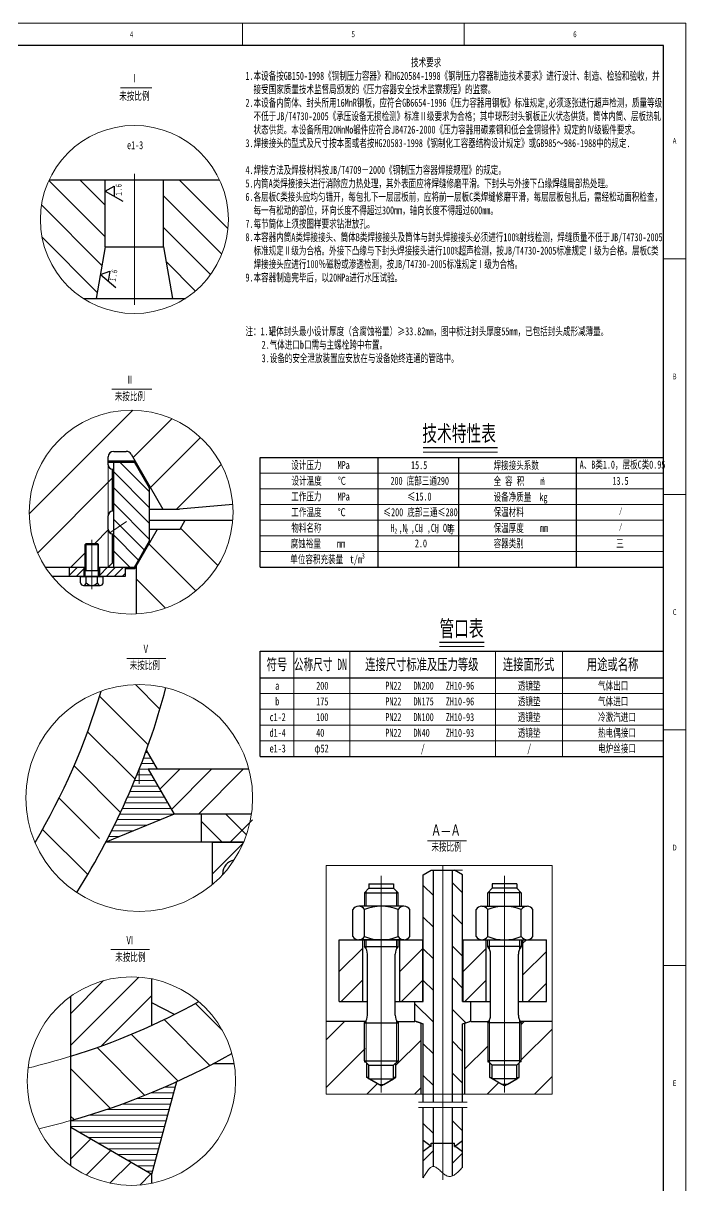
# Model space of a CAD drawing. Extents: x -2309 to 594, y 0 to 1373.
# Drawn here: x 298 to 594, y 322 to 841 of the extents above; entities that cross this region are included whole.
import ezdxf
from ezdxf.lldxf.tags import DXFTag

# ---------------------------------------------------------------- set-up
doc = ezdxf.new("R2010")
doc.units = 0
doc.header["$MEASUREMENT"] = 0
for name, color, linetype in [('Layer0', 7, 'Continuous'), ('Layer1', 7, 'Continuous'), ('Layer2', 7, 'Continuous'), ('Layer3', 7, 'Continuous'), ('Layer4', 7, 'Continuous'), ('Layer8', 7, 'Continuous'), ('Layer9', 7, 'Continuous')]:
    doc.layers.add(name, color=color, linetype=linetype)
doc.styles.add('PicadTxt 1', font='SIMFANG.TTF', dxfattribs={"height": 0.2})
tags = doc.linetypes.add('LDIVIDE2', pattern=[13, 8.5, -1.5, 0, -1.5, 0, -1.5]).pattern_tags.tags
tags[14:15] = [DXFTag(74, 4), DXFTag(75, 0), DXFTag(340, '0'), DXFTag(46, 0.0), DXFTag(50, 0.0), DXFTag(44, 0.0), DXFTag(45, 0.0)]
tags[12:13] = [DXFTag(74, 4), DXFTag(75, 0), DXFTag(340, '0'), DXFTag(46, 0.0), DXFTag(50, 0.0), DXFTag(44, 0.0), DXFTag(45, 0.0)]
tags[10:11] = [DXFTag(74, 4), DXFTag(75, 0), DXFTag(340, '0'), DXFTag(46, 0.0), DXFTag(50, 0.0), DXFTag(44, 0.0), DXFTag(45, 0.0)]
tags[8:9] = [DXFTag(74, 4), DXFTag(75, 0), DXFTag(340, '0'), DXFTag(46, 0.0), DXFTag(50, 0.0), DXFTag(44, 0.0), DXFTag(45, 0.0)]
tags[6:7] = [DXFTag(74, 4), DXFTag(75, 0), DXFTag(340, '0'), DXFTag(46, 0.0), DXFTag(50, 0.0), DXFTag(44, 0.0), DXFTag(45, 0.0)]
tags[4:5] = [DXFTag(74, 4), DXFTag(75, 0), DXFTag(340, '0'), DXFTag(46, 0.0), DXFTag(50, 0.0), DXFTag(44, 0.0), DXFTag(45, 0.0)]
tags = doc.linetypes.add('中心线', pattern=[20.6, 15, -1.8, 2, -1.8]).pattern_tags.tags
tags[10:11] = [DXFTag(74, 4), DXFTag(75, 0), DXFTag(340, '0'), DXFTag(46, 0.0), DXFTag(50, 0.0), DXFTag(44, 0.0), DXFTag(45, 0.0)]
tags[8:9] = [DXFTag(74, 4), DXFTag(75, 0), DXFTag(340, '0'), DXFTag(46, 0.0), DXFTag(50, 0.0), DXFTag(44, 0.0), DXFTag(45, 0.0)]
tags[6:7] = [DXFTag(74, 4), DXFTag(75, 0), DXFTag(340, '0'), DXFTag(46, 0.0), DXFTag(50, 0.0), DXFTag(44, 0.0), DXFTag(45, 0.0)]
tags[4:5] = [DXFTag(74, 4), DXFTag(75, 0), DXFTag(340, '0'), DXFTag(46, 0.0), DXFTag(50, 0.0), DXFTag(44, 0.0), DXFTag(45, 0.0)]
tags = doc.linetypes.add('实线', pattern=[0, 0]).pattern_tags.tags
tags[4:5] = [DXFTag(74, 4), DXFTag(75, 0), DXFTag(340, '0'), DXFTag(46, 0.0), DXFTag(50, 0.0), DXFTag(44, 0.0), DXFTag(45, 0.0)]
tags = doc.linetypes.add('虚线', pattern=[7, 5, -2]).pattern_tags.tags
tags[6:7] = [DXFTag(74, 4), DXFTag(75, 0), DXFTag(340, '0'), DXFTag(46, 0.0), DXFTag(50, 0.0), DXFTag(44, 0.0), DXFTag(45, 0.0)]
tags[4:5] = [DXFTag(74, 4), DXFTag(75, 0), DXFTag(340, '0'), DXFTag(46, 0.0), DXFTag(50, 0.0), DXFTag(44, 0.0), DXFTag(45, 0.0)]

msp = doc.modelspace()

# ---------------------------------------------------------------- linework, layer by layer
at = {"layer": 'Layer0', "color": 0, "linetype": '实线', "lineweight": 30}
for p, q in [((309.74307, 771.16296), (385.80057, 771.16296)), ((334.77188, 741.16315), (334.77188, 771.16296)), ((360.77194, 741.16315), (360.77194, 771.16296)), ((334.77191, 741.16315), (330.7164, 718.16315)), ((334.77191, 741.16315), (360.77194, 741.16315)), ((360.77194, 741.16315), (364.82745, 718.16315)), ((324.9971, 718.16315), (370.54666, 718.16315)), ((338.55579, 649.95227), (344.16339, 649.95227)), ((346.32849, 648.70227), (360.47363, 624.20215)), ((509.90515, 651.52716), (476.7312, 651.52716)), ((336.05579, 643.95227), (336.05579, 647.45227)), ((336.05579, 645.70239), (348.06042, 645.70239)), ((336.05579, 645.20221), (347.77203, 645.20221)), ((338.55579, 598.20209), (338.55579, 645.20221)), ((345.27203, 645.20221), (345.27203, 645.70239)), ((354.55579, 633.45233), (347.77203, 645.20221)), ((403.99988, 647.26337), (584, 647.26337)), ((403.99988, 598.26337), (403.99988, 647.26337)), ((456.63562, 598.26337), (456.63568, 647.26337)), ((492.68481, 598.26337), (492.68481, 647.26337)), ((545.16724, 598.26337), (545.16724, 647.26337)), ((338.05579, 623.20209), (338.05579, 641.95227)), ((338.05579, 641.95227), (338.55579, 641.95227)), ((354.55576, 633.45227), (354.98877, 633.70221)), ((354.55579, 609.95197), (354.55579, 633.45233)), ((354.55579, 624.20215), (367.97363, 624.20215)), ((391.70288, 626.23645), (367.97363, 624.20215)), ((336.05579, 615.20209), (336.05579, 621.20209)), ((354.55579, 619.20276), (391.68604, 619.20276)), ((368.16422, 615.20276), (370.47363, 619.20276)), ((338.05579, 600.20209), (338.05579, 613.20209)), ((348.06042, 597.70251), (358.16422, 615.20276)), ((354.55579, 615.20276), (368.16422, 615.20276)), ((325.80365, 608.40228), (326.30353, 608.90216)), ((325.80365, 608.40228), (331.80371, 608.40228)), ((325.80365, 594.50214), (325.80365, 608.40228)), ((326.30353, 608.90216), (331.30353, 608.90216)), ((331.30353, 608.90216), (331.80371, 608.40228)), ((331.80371, 594.50214), (331.80371, 608.40228)), ((347.77209, 598.20209), (354.55579, 609.95197)), ((354.55579, 609.95197), (354.98853, 609.70233)), ((308.06537, 598.20209), (325.80365, 598.20209)), ((318.80383, 594.20215), (318.80383, 598.20209)), ((325.30377, 594.20215), (325.30377, 598.20209)), ((325.80365, 596.82727), (331.80371, 596.82727)), ((331.80371, 598.20209), (347.77209, 598.20209)), ((332.30383, 594.20215), (332.30383, 598.20209)), ((336.05579, 598.20209), (338.05579, 600.20209)), ((338.05579, 600.20209), (338.55579, 600.20209)), ((343.80383, 594.20215), (343.80383, 598.20209)), ((343.80383, 597.70251), (348.06042, 597.70251)), ((345.27203, 597.70251), (345.27203, 598.20209)), ((348.80591, 577.39246), (348.80579, 598.99371)), ((403.99988, 598.26337), (583.99988, 598.26337)), ((310.95807, 594.20215), (343.80383, 594.20215)), ((323.7962, 591.23492), (323.7962, 593.90216)), ((333.81116, 593.90216), (323.7962, 593.90216)), ((324.65375, 593.90216), (324.65375, 594.20215)), ((326.29987, 591.23492), (326.29987, 593.90216)), ((331.3075, 591.23492), (331.3075, 593.90216)), ((332.95361, 593.90216), (332.95361, 594.20215)), ((333.81116, 591.23492), (333.81116, 593.90216)), ((325.04803, 590.15216), (332.55933, 590.15216)), ((404, 560.83435), (584, 560.83435)), ((404, 513.83435), (404, 560.83435)), ((484, 564.83435), (504.00006, 564.83423)), ((404, 548.83435), (584, 548.83435)), ((358.05112, 508.09213), (353.14786, 516.58484)), ((404, 513.83435), (584, 513.83435)), ((398.92825, 508.09213), (353.93863, 508.09213)), ((353.93863, 508.09213), (365.48569, 488.09213)), ((365.48569, 488.09213), (335.04294, 475.59213)), ((400.0513, 488.09213), (365.48569, 488.09213)), ((377.71548, 475.59213), (377.71548, 488.09213)), ((396.57108, 475.59213), (335.04294, 475.59213)), ((382.71548, 475.59213), (396.57108, 475.59213)), ((382.71548, 456.72174), (382.71548, 475.59213)), ((476.80005, 461.01843), (480.29987, 463.03906)), ((480.29987, 463.03906), (490.80023, 463.03906)), ((481.29987, 359.54025), (481.29987, 463.03906)), ((489.79993, 359.54025), (489.79993, 463.03906)), ((494.30005, 461.01843), (490.80023, 463.03906)), ((387.21548, 461.04913), (387.21548, 461.56076)), ((452.54956, 456.96143), (463.54932, 456.96143)), ((452.54956, 456.96143), (452.54956, 454.9613)), ((463.54932, 456.96143), (463.54932, 454.9613)), ((476.80005, 404.4581), (476.80005, 461.01843)), ((494.30005, 404.4581), (494.30005, 461.01843)), ((518.54993, 456.96179), (507.55017, 456.96179)), ((507.55017, 456.96179), (507.55017, 454.96167)), ((518.54993, 456.96179), (518.54993, 454.96167)), ((452.54956, 454.9613), (450.54944, 452.96118)), ((450.54944, 452.96118), (465.54944, 452.96118)), ((450.54944, 452.96118), (450.54944, 446.95752)), ((452.54956, 454.9613), (463.54932, 454.9613)), ((463.54932, 454.9613), (465.54944, 452.96118)), ((465.54944, 446.95752), (465.54944, 452.96118)), ((507.55017, 454.96167), (505.55005, 452.96155)), ((520.55005, 452.96155), (505.55005, 452.96155)), ((505.55005, 446.95776), (505.55005, 452.96155)), ((518.54993, 454.96167), (507.55017, 454.96167)), ((518.54993, 454.96167), (520.55005, 452.96155)), ((520.55005, 452.96155), (520.55005, 446.95776)), ((468.15594, 446.95776), (447.94324, 446.95776)), ((502.94354, 446.95813), (523.15625, 446.95813)), ((445.33704, 433.46262), (445.33704, 445.45325)), ((450.54944, 433.46262), (450.54944, 445.45325)), ((465.54944, 433.46262), (465.54944, 445.45325)), ((470.76215, 433.46262), (470.76215, 445.45325)), ((500.33734, 433.46292), (500.33734, 445.45361)), ((505.55005, 433.46292), (505.55005, 445.45361)), ((520.55005, 433.46292), (520.55005, 445.45361)), ((525.76245, 433.46292), (525.76245, 445.45361)), ((439.30005, 431.9581), (476.80005, 431.9581)), ((439.30005, 404.4581), (439.30005, 431.9581)), ((468.15594, 431.95779), (447.94324, 431.95779)), ((449.79962, 404.45779), (449.79962, 431.95779)), ((450.54944, 431.9581), (450.54944, 428.96127)), ((465.54944, 428.96127), (465.54944, 431.9581)), ((466.29956, 404.45779), (466.29956, 431.95779)), ((476.5498, 404.4581), (476.5498, 431.9581)), ((494.30005, 431.9581), (531.80005, 431.9581)), ((494.54999, 404.4581), (494.54999, 431.9581)), ((502.94354, 431.9581), (523.15625, 431.9581)), ((504.79993, 404.4581), (504.79993, 431.9581)), ((505.55005, 428.96158), (505.55005, 431.9584)), ((520.55005, 431.9584), (520.55005, 428.96158)), ((521.29993, 404.4581), (521.29993, 431.9581)), ((531.80005, 404.4581), (531.80005, 431.9581)), ((450.54944, 428.96127), (465.54944, 428.96127)), ((451.84979, 398.32437), (451.84949, 425.59824)), ((464.24969, 398.32437), (464.24939, 425.59824)), ((520.55005, 428.96158), (505.55005, 428.96158)), ((506.8501, 398.32468), (506.8501, 425.59854)), ((519.25, 398.32468), (519.25, 425.59854)), ((355.63333, 393.85489), (355.63333, 414.53271)), ((319.38333, 331.07938), (319.38333, 406.77164)), ((365.63333, 398.66403), (355.63333, 403.85489)), ((439.30005, 404.4581), (451.84979, 404.4581)), ((464.24963, 404.4581), (476.80005, 404.4581)), ((473.04974, 395.75693), (473.05005, 404.4581)), ((473.05005, 404.4581), (476.80005, 404.4581)), ((494.30005, 404.4581), (498.05005, 404.4581)), ((494.30005, 404.4581), (506.8501, 404.4581)), ((498.05005, 395.75693), (498.05005, 404.4581)), ((519.25, 404.4581), (531.80005, 404.4581)), ((451.00214, 395.53903), (433.38269, 395.53903)), ((450.77985, 395.23325), (450.25067, 395.53873)), ((450.54974, 377.96152), (450.54974, 394.96133)), ((450.54974, 394.96133), (465.54974, 394.96133)), ((465.09735, 395.53903), (473.04974, 395.53903)), ((465.31995, 395.23294), (465.84912, 395.53842)), ((465.54974, 394.96133), (465.54974, 377.96152)), ((475.79999, 394.72025), (473.54993, 395.53903)), ((475.79999, 363.08038), (475.79999, 394.72025)), ((476.79987, 359.54025), (476.79974, 394.4581)), ((494.30005, 359.54025), (494.30005, 394.4581)), ((495.2998, 394.72025), (497.54956, 395.53903)), ((495.2998, 363.08038), (495.2998, 394.72025)), ((498.05005, 395.53903), (506.00226, 395.53903)), ((505.77985, 395.23325), (505.25067, 395.53873)), ((520.55005, 394.96164), (505.55005, 394.96164)), ((505.55005, 394.96164), (505.55005, 377.96182)), ((534.32202, 395.53903), (520.0979, 395.53903)), ((520.31995, 395.23355), (520.84912, 395.53903)), ((520.55005, 377.96182), (520.55005, 394.96164)), ((392.3334, 376.57266), (382.80496, 376.57266)), ((450.54974, 377.96152), (465.54974, 377.96152)), ((452.54987, 375.9614), (450.54974, 377.96152)), ((450.54974, 377.53854), (450.97272, 377.53854)), ((451.5498, 370.53873), (451.5498, 376.96146)), ((452.54987, 375.9614), (463.54962, 375.9614)), ((452.54987, 369.96133), (452.54987, 375.9614)), ((463.54962, 375.9614), (465.54974, 377.96152)), ((463.54962, 369.96133), (463.54962, 375.9614)), ((464.54968, 370.53873), (464.54968, 376.96176)), ((465.12677, 377.53854), (465.54974, 377.53854)), ((465.54974, 377.53824), (465.12708, 377.53824)), ((505.97302, 377.53885), (505.54974, 377.53885)), ((505.54974, 377.53854), (505.97272, 377.53854)), ((520.55005, 377.96182), (505.55005, 377.96182)), ((507.55017, 375.9617), (505.55005, 377.96182)), ((506.5498, 370.53903), (506.5498, 376.96207)), ((518.54993, 375.9617), (507.55017, 375.9617)), ((507.55017, 369.96164), (507.55017, 375.9617)), ((518.54993, 375.9617), (520.55005, 377.96182)), ((518.54993, 369.96164), (518.54993, 375.9617)), ((519.54968, 370.53903), (519.54968, 376.96176)), ((520.5498, 377.53885), (520.12708, 377.53885)), ((355.63333, 327.39813), (366.70731, 368.67984)), ((452.54987, 370.53873), (451.5498, 370.53873)), ((458.04974, 366.78598), (451.5498, 370.53873)), ((452.54987, 369.96133), (463.54962, 369.96133)), ((456.88, 367.46133), (452.54987, 369.96133)), ((458.04974, 366.78598), (464.54968, 370.53873)), ((459.21948, 367.46133), (463.54962, 369.96133)), ((464.54968, 370.53873), (463.54962, 370.53873)), ((506.5498, 370.53903), (507.55017, 370.53903)), ((513.0498, 366.78629), (506.5498, 370.53903)), ((518.54993, 369.96164), (507.55017, 369.96164)), ((511.88, 367.46164), (507.55017, 369.96164)), ((513.0498, 366.78629), (519.54968, 370.53903)), ((514.21948, 367.46164), (518.54993, 369.96164)), ((518.54993, 370.53903), (519.54968, 370.53903)), ((456.88, 367.46133), (459.21948, 367.46133)), ((514.21948, 367.46164), (511.88, 367.46164)), ((476.79999, 325.71902), (476.79987, 357.08582)), ((481.29987, 330.80563), (481.29987, 357.08582)), ((489.79993, 326.62057), (489.79993, 357.08582)), ((494.30005, 330.44226), (494.30005, 357.08582)), ((319.38333, 348.32709), (355.63333, 327.39813)), ((479.75305, 340.20496), (476.80005, 342.47086)), ((491.34705, 340.20496), (494.30005, 342.47086)), ((479.75305, 339.70496), (476.80005, 337.43906)), ((480.30017, 340.20496), (479.75305, 340.20496)), ((480.30017, 339.70496), (479.75305, 339.70496)), ((480.30017, 339.70496), (480.30017, 341.20496)), ((480.30017, 341.20496), (481.29987, 341.20496)), ((481.29987, 341.20496), (490.79993, 341.20496)), ((490.79993, 339.70496), (490.79993, 341.20496)), ((490.79993, 340.20496), (491.34705, 340.20496)), ((490.79993, 339.70496), (491.34705, 339.70496)), ((491.34705, 339.70496), (494.30005, 337.43906)), ((355.63333, 323.3183), (355.63333, 327.39813))]:
    msp.add_line(p, q, dxfattribs=at)
at = {"layer": 'Layer0', "color": 1, "linetype": '虚线', "lineweight": 5}
for p, q in [((336.05579, 621.20209), (336.05579, 643.95227)), ((336.05579, 598.20209), (336.05579, 615.20209))]:
    msp.add_line(p, q, dxfattribs=at)
at = {"layer": 'Layer0', "color": 1, "linetype": '实线', "lineweight": 5}
for p, q in [((344.32898, 618.71021), (336.88089, 613.58356)), ((349.93863, 508.09213), (349.93863, 501.63019)), ((490.80023, 463.03906), (494.30005, 463.03906))]:
    msp.add_line(p, q, dxfattribs=at)
at = {"layer": 'Layer0', "color": 1, "linetype": 'LDIVIDE2', "lineweight": 5}
for p, q in [((474.67499, 359.54025), (496.42468, 359.54025)), ((474.67499, 357.08582), (496.42468, 357.08582))]:
    msp.add_line(p, q, dxfattribs=at)
at = {"layer": 'Layer0', "color": 1, "linetype": '实线', "lineweight": 5}
msp.add_lwpolyline([(476.79999, 325.71902), (477.07794, 326.22849), (477.35492, 326.7309), (477.6329, 327.22433), (477.91226, 327.70425), (478.19357, 328.16614), (478.47723, 328.60559), (478.76373, 329.01807), (479.05356, 329.39908), (479.34708, 329.74411), (479.64496, 330.04868), (479.94751, 330.30829), (480.25528, 330.51846), (480.56876, 330.67471), (480.88837, 330.77249), (481.21457, 330.8074), (481.2999, 330.80563), (481.2999, 330.80563), (481.63498, 330.7569), (481.97678, 330.64682), (482.32483, 330.48254), (482.67868, 330.2713), (483.03787, 330.02032), (483.40195, 329.73682), (483.77032, 329.42792), (484.14261, 329.10095), (484.51831, 328.763), (484.89691, 328.42133), (485.27805, 328.08319), (485.66113, 327.75571), (486.04568, 327.44604), (486.4314, 327.16159), (486.81754, 326.90939), (487.20386, 326.69669), (487.58975, 326.53076), (487.86163, 326.44571), (487.86163, 326.44571), (488.24585, 326.37424), (488.629, 326.3584), (489.01102, 326.39459), (489.39215, 326.47949), (489.77234, 326.60944), (490.15161, 326.7811), (490.53015, 326.991), (490.90796, 327.2356), (491.28519, 327.51154), (491.6618, 327.81531), (492.03796, 328.1434), (492.41367, 328.49243), (492.78906, 328.85889), (493.16412, 329.23932), (493.53903, 329.63025), (493.91376, 330.0282), (494.28839, 330.42975), (494.30005, 330.44226)], dxfattribs=at)
at = {"layer": 'Layer0', "color": 0, "linetype": '实线', "lineweight": 30}
for centre, radius, start, end in [((338.55579, 647.45227), 2.5, 90, 180), ((344.16339, 647.45227), 2.5, 29.9995807, 90), ((338.05579, 643.95227), 2, 180, -90), ((338.05579, 621.20209), 2, 90, 180), ((338.05579, 615.20209), 2, 180, -90), ((325.50366, 594.50214), 0.3, -90, 0), ((332.1037, 594.50214), 0.3, 180, -90), ((325.04803, 591.41711), 1.26516, -171.719382, -8.280618), ((328.80353, 593.58813), 3.43595, -136.7742877, -43.2222272), ((332.55933, 591.41711), 1.26516, -171.719382, -8.280618), ((45.21548, 628.0921), 300, -30.6089969, -16.4809945), ((45.21548, 628.0921), 327.5, -32.3044596, -14.785547), ((393.21536, 461.56076), 6, 99.4186762, 180), ((447.94324, 443.94812), 3.00948, 30.0071885, 149.9928115), ((458.04944, 427.51382), 19.44406, 67.31148, 112.68852), ((468.15594, 443.94812), 3.00948, 30.0071885, 149.9957168), ((502.94354, 443.94849), 3.00948, 30.0042832, 149.9928115), ((513.05005, 427.51413), 19.44406, 67.3115494, 112.6884506), ((523.15625, 443.94849), 3.00948, 30.0071885, 149.9928115), ((447.94324, 434.96744), 3.00948, -149.9978429, -30.0021571), ((458.04944, 451.40173), 19.44406, -112.6888668, -67.3111332), ((468.15594, 434.96744), 3.00948, -150.0007479, -30.0021571), ((502.94354, 434.96774), 3.00948, -149.9978429, -29.9992521), ((513.05005, 451.4021), 19.44406, -112.6887974, -67.3112026), ((523.15625, 434.96774), 3.00948, -149.9978429, -30.0021571), ((446.84949, 425.59824), 5, 0, 42.2689842), ((469.24939, 425.59824), 5, 137.7310158, 180), ((501.8501, 425.59854), 5, 0, 42.2689842), ((524.25, 425.59854), 5, 137.7310158, 180), ((230.63333, 666.57257), 300, -72.7924786, -60.9051949), ((446.84979, 398.32437), 5, -42.2689842, 0), ((469.24969, 398.32437), 5, 180, -137.7310158), ((485.54974, 425.78714), 32.52801, -112.5993968, -105.6047074), ((485.55005, 425.78714), 32.52801, -74.3952926, -67.4006032), ((501.8501, 398.32468), 5, -42.2689842, 0), ((524.25, 398.32468), 5, 180, -137.7310158), ((230.63333, 666.57257), 327.5, -74.2766736, -60.6174356)]:
    msp.add_arc(centre, radius, start, end, dxfattribs=at)
at = {"layer": 'Layer0', "color": 1}
msp.add_solid([(336.88089, 613.58356), (339.96561, 616.13007), (340.36093, 615.55573), (336.88089, 613.58356)], dxfattribs=at)
at = {"layer": 'Layer1', "color": 1, "linetype": '实线', "lineweight": 5}
for p, q in [((355.61111, 812.20728), (341.61691, 812.20728)), ((334.77188, 745.61951), (309.58072, 770.81079)), ((334.77188, 759.76166), (323.37051, 771.16296)), ((389.54837, 749.41711), (367.80252, 771.16296)), ((386.81107, 738.01208), (360.77194, 764.05151)), ((333.32004, 732.9292), (306.31448, 759.93469)), ((381.81302, 728.86841), (360.77206, 749.90936)), ((331.2002, 720.90686), (306.54568, 745.56152)), ((375.03323, 721.50604), (361.92709, 734.612)), ((355.53925, 677.7005), (337.71936, 677.7005)), ((300.8327, 622.06042), (347.09497, 668.32263)), ((347.19196, 647.2066), (364.52002, 664.53448)), ((354.95667, 633.75781), (377.3313, 656.13269)), ((509.90521, 649.52716), (476.7312, 649.52716)), ((354.55579, 631.88098), (341.23456, 645.20221)), ((366.61389, 624.20215), (386.5379, 644.12616)), ((354.55579, 624.81006), (338.55579, 640.80981)), ((403.99988, 640.26337), (584, 640.26337)), ((304.62097, 604.6355), (338.05579, 638.07056)), ((354.55579, 617.73883), (338.55579, 633.73889)), ((403.99991, 633.26337), (584, 633.26337)), ((354.55579, 610.66791), (338.55579, 626.66797)), ((584, 626.26337), (403.99988, 626.26337)), ((352.22961, 605.92273), (338.55579, 619.59674)), ((403.99988, 619.26337), (584, 619.26337)), ((330.10077, 608.90216), (336.08142, 614.88287)), ((349.64154, 601.44), (338.55579, 612.52582)), ((385.0863, 598.98853), (368.42325, 615.65143)), ((403.99988, 612.26337), (584, 612.26337)), ((326.20374, 596.82727), (326.20374, 608.90216)), ((331.40363, 596.82727), (331.40363, 608.90216)), ((375.20221, 587.65948), (354.31897, 608.54266)), ((319.4007, 598.20209), (325.80365, 604.60498)), ((345.80823, 598.20209), (338.55579, 605.45459)), ((403.99988, 605.26337), (584, 605.26337)), ((318.80383, 594.66663), (322.33936, 598.20209)), ((321.87488, 594.20215), (325.30377, 597.6311)), ((332.30383, 594.66663), (335.83936, 598.20209)), ((335.37488, 594.20215), (339.37488, 598.20209)), ((338.91052, 594.20215), (342.9104, 598.20209)), ((342.44604, 594.20215), (343.80383, 595.55988)), ((361.66199, 579.98615), (348.80591, 592.84229)), ((418.99994, 513.83435), (419, 560.83435)), ((444, 513.83435), (444.00006, 560.83435)), ((484.00006, 562.83435), (504, 562.83435)), ((509.00006, 513.83435), (509, 560.83435)), ((539.00006, 513.83435), (539, 560.83435)), ((361.80417, 557.57245), (344.44894, 557.57245)), ((359.19272, 534.95477), (348.2363, 545.91119)), ((353.99161, 518.94281), (332.21133, 540.72302)), ((404, 541.83435), (584, 541.83435)), ((404, 534.83435), (584, 534.83435)), ((348.12827, 503.59277), (326.88559, 524.83545)), ((404.00003, 527.83435), (584, 527.83435)), ((404.00003, 520.83435), (584, 520.83435)), ((353.72098, 515.59216), (352.78653, 515.59216)), ((341.64615, 488.86179), (320.84866, 509.65921)), ((356.6077, 510.59213), (350.91141, 510.59213)), ((355.1644, 513.09216), (351.86057, 513.09216)), ((355.38205, 505.59213), (348.94229, 505.59213)), ((353.93863, 508.09213), (349.93863, 508.09213)), ((359.11502, 499.12637), (368.08084, 508.09213)), ((364.29141, 490.16061), (382.22293, 508.09213)), ((376.36514, 488.09213), (396.36514, 508.09213)), ((359.71219, 498.09213), (345.80862, 498.09213)), ((358.26883, 500.59213), (346.87747, 500.59213)), ((356.82541, 503.09213), (347.92197, 503.09213)), ((332.1752, 477.11945), (314.14902, 495.14566)), ((362.59891, 493.09213), (343.59647, 493.09213)), ((361.15555, 495.59213), (344.715, 495.59213)), ((365.48569, 488.09213), (341.28342, 488.09213)), ((364.04227, 490.59213), (342.45267, 490.59213)), ((397.82022, 478.85599), (388.58401, 488.09213)), ((353.30856, 483.09213), (338.86703, 483.09213)), ((359.39713, 485.59213), (340.08829, 485.59213)), ((386.94193, 475.59213), (377.71548, 484.81851)), ((390.50723, 475.54135), (400.49277, 485.5267)), ((326.95676, 461.12466), (306.82474, 481.25681)), ((341.1315, 478.09213), (336.34476, 478.09213)), ((347.22006, 480.59213), (337.61923, 480.59213)), ((382.71548, 461.44998), (396.3555, 475.08997)), ((496.02527, 476.17511), (478.62823, 476.17511)), ((494.30005, 452.8877), (489.79993, 457.38782)), ((451.29956, 453.7113), (451.29956, 446.95752)), ((464.79932, 453.7113), (464.79932, 446.95752)), ((481.29987, 451.74536), (476.80005, 456.24548)), ((506.30017, 453.71167), (506.30017, 446.95776)), ((519.79993, 453.71167), (519.79993, 446.95776)), ((481.29987, 437.60355), (476.80005, 442.10367)), ((494.30005, 438.74551), (489.79993, 443.24564)), ((451.29956, 431.9581), (451.29956, 427.8779)), ((464.79932, 431.9581), (464.79932, 427.8779)), ((506.30017, 431.9584), (506.30017, 427.8782)), ((519.79993, 431.9584), (519.79993, 427.8782)), ((521.29993, 430.42398), (522.83398, 431.9581)), ((354.57364, 427.63892), (337.21841, 427.63892)), ((439.30005, 417.81595), (449.79962, 428.31583)), ((466.29956, 417.81595), (476.5498, 428.06619)), ((481.29987, 423.4617), (476.80005, 427.96152)), ((494.30005, 424.60367), (489.79993, 429.10379)), ((494.54999, 417.81625), (504.79993, 428.06619)), ((521.29993, 416.28183), (531.80005, 426.78201)), ((319.38333, 385.00406), (349.71378, 415.3345)), ((319.38333, 399.14615), (333.98929, 413.75217)), ((440.08435, 404.4581), (449.79962, 414.17368)), ((467.08356, 404.45779), (476.5498, 413.92404)), ((481.29987, 409.31924), (476.80005, 413.81937)), ((494.30005, 410.46152), (489.79993, 414.96133)), ((495.33398, 404.4581), (504.79993, 413.92404)), ((523.61829, 404.4581), (531.80005, 412.63986)), ((333.15591, 384.63443), (355.63333, 407.11185)), ((387.10721, 391.52728), (375.02664, 403.6077)), ((481.29987, 395.17709), (473.05005, 403.42691)), ((495.72705, 394.89206), (489.79993, 400.81918)), ((381.51956, 375.9017), (361.02847, 396.39285)), ((433.38269, 387.26877), (441.65265, 395.53903)), ((450.54974, 394.96133), (450.54974, 395.366)), ((451.29987, 377.2114), (451.29987, 396.04471)), ((464.79962, 377.2114), (464.79962, 396.04471)), ((465.55005, 394.96103), (465.54974, 395.36569)), ((505.54974, 394.96133), (505.54974, 395.366)), ((506.30017, 377.2117), (506.30017, 396.04501)), ((519.79993, 377.2117), (519.79993, 396.04501)), ((520.55005, 394.96164), (520.5498, 395.3663)), ((520.55005, 394.24448), (521.8446, 395.53903)), ((367.27042, 368.93777), (346.39932, 389.80887)), ((520.55005, 378.36313), (534.32202, 392.1351)), ((464.54968, 376.00952), (475.79999, 387.25992)), ((481.29987, 381.03494), (476.80005, 385.53506)), ((494.30005, 382.17722), (489.79993, 386.67703)), ((495.2998, 374.32626), (505.55005, 384.57626)), ((352.4313, 362.56369), (331.09964, 383.89529)), ((433.38269, 366.05569), (450.79999, 383.4733)), ((336.96634, 356.8154), (319.38333, 374.39841)), ((450.54974, 377.53854), (450.54974, 377.96152)), ((465.54974, 377.53824), (465.55005, 377.96121)), ((505.54974, 377.53854), (505.54974, 377.96152)), ((520.5498, 377.53885), (520.55005, 377.96182)), ((481.29987, 366.8931), (476.80005, 371.39291)), ((494.30005, 368.03506), (489.79993, 372.53519)), ((526.48047, 363.08038), (534.32202, 370.92203)), ((355.18143, 363.67987), (365.366, 363.67987)), ((361.09573, 366.17987), (366.03653, 366.17987)), ((451.62067, 363.08038), (456.32312, 367.78287)), ((472.83356, 363.08038), (475.79999, 366.04684)), ((505.26746, 363.08038), (510.46552, 368.27835)), ((342.25003, 358.67987), (364.02469, 358.67987)), ((348.9191, 361.17987), (364.69534, 361.17987)), ((320.83023, 351.73819), (319.38333, 353.18518)), ((327.35123, 353.67987), (362.6835, 353.67987)), ((335.09659, 356.17987), (363.35403, 356.17987)), ((319.38333, 351.17987), (362.01273, 351.17987)), ((319.38333, 348.67987), (361.34219, 348.67987)), ((481.29987, 345.51767), (476.80005, 350.01749)), ((494.30005, 346.65964), (489.79993, 351.15976)), ((319.38333, 334.18494), (328.34903, 343.1507)), ((323.10245, 346.17987), (360.67154, 346.17987)), ((327.43253, 343.67987), (360.00089, 343.67987)), ((326.31888, 326.97839), (337.31485, 337.9743)), ((331.7626, 341.17987), (359.33023, 341.17987)), ((336.09268, 338.67987), (358.6597, 338.67987)), ((481.29987, 337.89224), (476.80005, 333.39243)), ((336.87772, 323.39502), (346.28055, 332.79791)), ((340.42288, 336.17987), (357.98904, 336.17987)), ((344.75296, 333.67987), (357.31839, 333.67987)), ((494.30005, 336.75027), (489.79993, 332.25015)), ((349.08316, 331.17987), (356.64774, 331.17987)), ((350.1763, 322.55145), (355.24637, 327.62152)), ((353.41324, 328.67987), (355.9772, 328.67987))]:
    msp.add_line(p, q, dxfattribs=at)
at = {"layer": 'Layer1', "color": 1, "linetype": 'LDIVIDE2', "lineweight": 5}
for p, q in [((433.38269, 363.08038), (433.38269, 465.20886)), ((534.32202, 465.20886), (433.38269, 465.20886)), ((534.32202, 363.08038), (534.32202, 465.20886)), ((534.32202, 363.08038), (433.38269, 363.08038))]:
    msp.add_line(p, q, dxfattribs=at)
at = {"layer": 'Layer1', "color": 1, "linetype": '实线', "lineweight": 5}
for centre, radius in [((347.77188, 753.41309), 41.96724), ((346.32849, 622.82703), 45.50224), ((349.93863, 495.31), 50.62981), ((346.44199, 368.92551), 46.52418)]:
    msp.add_circle(centre, radius, dxfattribs=at)
at = {"layer": 'Layer2', "color": 5, "linetype": '中心线', "lineweight": 5}
for p, q in [((347.77188, 773.8584), (347.77188, 715.31079)), ((328.80383, 610.46741), (328.80383, 588.42761)), ((485.55005, 465.20886), (485.55005, 324.86813)), ((458.04974, 363.88315), (458.04974, 460.58179)), ((513.05005, 363.88345), (513.05005, 460.58203)), ((458.04944, 430.45786), (458.04944, 448.38416)), ((513.05005, 430.45816), (513.05005, 448.38452))]:
    msp.add_line(p, q, dxfattribs=at)
at = {"layer": 'Layer3', "color": 1, "linetype": '虚线', "lineweight": 5}
for radius, start, end in [(300, -76.5747281, -72.7924786), (327.5, -76.8624853, -74.2766736)]:
    msp.add_arc((230.63333, 666.57257), radius, start, end, dxfattribs=at)
at = {"layer": 'Layer8', "color": 9, "linetype": '实线', "lineweight": 5}
for p, q in [((594, 841), (0, 841)), ((396, 831), (396, 841)), ((495, 831), (495, 841)), ((594, 0), (594, 841)), ((584, 735.875), (594, 735.875)), ((584, 630.75), (594, 630.75)), ((584, 525.625), (594, 525.625)), ((584, 420.5), (594, 420.5))]:
    msp.add_line(p, q, dxfattribs=at)
at = {"layer": 'Layer8', "color": 0, "linetype": '实线', "lineweight": 30}
for p, q in [((584, 831), (25, 831)), ((584, 10), (584, 831))]:
    msp.add_line(p, q, dxfattribs=at)
at = {"layer": 'Layer9', "color": 1, "linetype": '实线', "lineweight": 30}
for p, q in [((334.77188, 766.05524), (338.69186, 768.31848)), ((338.69186, 768.31848), (338.69186, 763.79205)), ((334.77188, 766.05524), (342.61185, 761.52881)), ((332.60403, 728.86841), (336.85748, 730.4165)), ((332.60403, 728.86841), (339.53891, 723.04932)), ((336.85748, 730.4165), (336.07147, 725.95886))]:
    msp.add_line(p, q, dxfattribs=at)

# ---------------------------------------------------------------- texts
at = {"layer": 'Layer4', "color": 2, "style": 'PicadTxt 1'}
for s, height, width, p in [('Ⅰ', 3.57143, 0.674667, (346.10526, 814.6239)), ('未按比例', 3.571429, 0.674667, (341.04276, 806.76904)), ('e1-3', 3.571429, 0.674667, (344.51013, 784.80768)), ('Ⅱ', 3.57143, 0.674667, (344.12805, 680.11719)), ('未按比例', 3.571429, 0.674667, (339.01929, 672.74524)), ('技术特性表', 7.142857, 0.674667, (476.37683, 654.41986)), ('焊接接头系数', 3.571429, 0.674667, (508.17566, 641.93768)), ('A、B类1.0，层板C类0.95', 3.5714286, 0.674667, (546.62781, 642.25336)), ('全 容 积    m', 3.571429, 0.674667, (508.17566, 634.89081)), ('3', 1.78571, 0.674667, (529.91907, 636.55487)), ('13.5', 3.571429, 0.674667, (561.25031, 635.01337)), ('设备净质量  kg', 3.571429, 0.674667, (508.17572, 627.82806)), ('保温材料', 3.571429, 0.674667, (508.17566, 621.11725)), ('/', 2.5, 0.674666, (564.22351, 622.13846)), ('等', 3.57143, 0.674666, (487.46707, 613.34869)), ('保温厚度    mm', 3.571429, 0.674667, (508.17566, 613.97626)), ('/', 2.5, 0.674666, (564.22351, 615.13846)), ('2.0', 3.571429, 0.674667, (473.04694, 607.09357)), ('容器类别', 3.571429, 0.674667, (508.17566, 607.09357)), ('t/m', 3.571429, 0.674666, (444, 600.01337)), ('3', 2.5, 0.674667, (449.31403, 602.09598)), ('管口表', 7.142857, 0.674667, (484.00006, 567.33435)), ('Ⅴ', 3.57143, 0.674667, (351.19955, 559.98914)), ('未按比例', 3.571429, 0.674667, (345.69766, 552.74707)), ('符号', 5, 0.674667, (406.83325, 552.38435)), ('公称尺寸 DN', 5, 0.631295, (419, 552.38435)), ('连接尺寸标准及压力等级', 5, 0.674667, (450.83325, 552.38435)), ('连接面形式', 5, 0.674667, (512.33331, 552.38435)), ('用途或名称', 5, 0.674667, (549.83325, 552.38435)), ('200', 3.571429, 0.674666, (429, 543.58435)), ('PN22   DN200   ZH10-96', 3.5714286, 0.674666, (459.83337, 543.58435)), ('气体出口', 3.571429, 0.674666, (554.83331, 543.58435)), ('PN22   DN175   ZH10-96', 3.5714286, 0.674666, (459.83337, 536.58435)), ('气体进口', 3.571429, 0.674666, (554.83331, 536.58435)), ('100', 3.571429, 0.674666, (429, 529.58435)), ('PN22   DN100   ZH10-93', 3.5714286, 0.674666, (459.83337, 529.58435)), ('冷激汽进口', 3.571429, 0.674666, (554.83337, 529.58435)), ('40', 3.571429, 0.674666, (429, 522.58435)), ('PN22   DN40    ZH10-93', 3.5714286, 0.674666, (459.83337, 522.58435)), ('热电偶接口', 3.571429, 0.674666, (554.83337, 522.58435)), ('电炉丝接口', 3.571429, 0.674666, (554.83337, 515.58435)), ('Ａ—Ａ', 5, 0.674667, (480.23773, 478.42579)), ('未按比例', 3.571429, 0.674666, (480.42139, 471.66125)), ('Ⅵ', 3.57143, 0.674667, (344.03665, 429.97461)), ('未按比例', 3.571429, 0.674667, (339.23807, 422.48669))]:
    msp.add_text(s, height=height, dxfattribs=dict(at, width=width)).set_placement(p)
at = {"layer": 'Layer8', "color": 2, "style": 'PicadTxt 1'}
for s, height, width, p in [('４', 2.5, 0.674667, (345.33334, 834.775)), ('５', 2.5, 0.674667, (444.33331, 834.775)), ('６', 2.5, 0.674667, (543.33331, 834.775)), ('                                         技术要求', 3.5714286, 0.674666, (397.39478, 821.74219)), ('1.本设备按GB150-1998《钢制压力容器》和HG20584-1998《钢制压力容器制造技术要求》进行设计、制造、检验和验收，并', 3.5714286, 0.674666, (397.39478, 815.74219)), ('  接受国家质量技术监督局颁发的《压力容器安全技术监察规程》的监察。', 3.5714286, 0.674666, (397.39478, 809.74219)), ('2.本设备内筒体、封头所用16MnR钢板，应符合GB6654-1996《压力容器用钢板》标准规定,必须逐张进行超声检测，质量等级', 3.5714286, 0.674666, (397.39478, 803.74219)), ('  不低于JB/T4730-2005《承压设备无损检测》标准Ⅱ级要求为合格；其中球形封头钢板正火状态供货。筒体内筒、层板热轧', 3.5714286, 0.674666, (397.39478, 797.74219)), ('  状态供货。本设备所用20MnMo锻件应符合JB4726-2000《压力容器用碳素钢和低合金钢锻件》规定的Ⅳ级锻件要求。', 3.5714286, 0.674666, (397.39478, 791.74219)), ('3.焊接接头的型式及尺寸按本图或者按HG20583-1998《钢制化工容器结构设计规定》或GB985～986-1988中的规定.', 3.5714286, 0.674666, (397.39478, 785.74219)), ('Ａ', 2.5, 0.674667, (587.83331, 787.2125)), ('4.焊接方法及焊接材料按JB/T4709－2000《钢制压力容器焊接规程》的规定。', 3.5714286, 0.674666, (397.39478, 773.74219)), ('5.内筒A类焊接接头进行消除应力热处理，其外表面应将焊缝修磨平滑。下封头与外接下凸缘焊缝局部热处理。', 3.5714286, 0.674666, (397.39478, 767.74219)), ('6.各层板C类接头应均匀错开，每包扎下一层层板前，应将前一层板C类焊缝修磨平滑，每层层板包扎后，需经松动面积检查，', 3.5714286, 0.674666, (397.39478, 761.74219)), ('  每一有松动的部位，环向长度不得超过300mm，轴向长度不得超过600mm。', 3.5714286, 0.674666, (397.39478, 755.74219)), ('7.每节筒体上须按图样要求钻泄放孔。', 3.5714286, 0.674666, (397.39478, 749.74219)), ('8.本容器内筒A类焊接接头、筒体B类焊接接头及筒体与封头焊接接头必须进行100%射线检测，焊缝质量不低于JB/T4730-2005', 3.5714286, 0.674666, (397.39478, 743.74219)), ('  标准规定Ⅱ级为合格。外接下凸缘与下封头焊接接头进行100%超声检测，按JB/T4730-2005标准规定Ⅰ级为合格。层板C类', 3.5714286, 0.674666, (397.39478, 737.74219)), ('  焊接接头应进行100％磁粉或渗透检测，按JB/T4730-2005标准规定Ⅰ级为合格。', 3.5714286, 0.674666, (397.39478, 731.74219)), ('9.本容器制造完毕后，以20MPa进行水压试验。', 3.5714286, 0.674666, (397.39478, 725.74219)), ('注：1.罐体封头最小设计厚度（含腐蚀裕量）≥33.82mm，图中标注封头厚度55mm，已包括封头成形减薄量。', 3.5714286, 0.674666, (397.39478, 701.74219)), ('    2.气体进口b口需与主螺栓跨中布置。', 3.5714286, 0.674666, (397.39478, 695.74219)), ('    3.设备的安全泄放装置应安放在与设备始终连通的管路中。', 3.5714286, 0.674666, (397.39478, 689.74219)), ('Ｂ', 2.5, 0.674667, (587.83331, 682.0875)), ('设计压力    MPa', 3.5714286, 0.674667, (417.81775, 642.01337)), ('15.5', 3.571429, 0.674667, (471.3269, 642.01337)), ('设计温度    ℃', 3.571429, 0.674667, (417.94623, 635.01337)), ('200 底部三通290', 3.5714286, 0.674667, (462.16025, 635.01337)), ('工作压力    MPa', 3.5714286, 0.674667, (417.81775, 628.01337)), ('≤15.0', 3.571429, 0.674667, (469.66022, 628.01337)), ('工作温度    ℃', 3.571429, 0.674667, (417.85809, 621.01337)), ('≤200 底部三通≤280', 3.5714286, 0.674667, (458.8269, 621.01337)), ('物料名称', 3.571429, 0.674667, (417.85461, 614.01337)), ('H ,N ,CH ,CH OH', 3.5714286, 0.674667, (462.16022, 614.01337)), ('2', 2.14286, 0.674667, (463.93933, 613.36058)), ('2', 2.14286, 0.674667, (468.85944, 613.36058)), ('4', 2.14286, 0.674667, (475.35962, 613.36058)), ('3', 2.14286, 0.674667, (482.46246, 613.36058)), ('腐蚀裕量    mm', 3.571429, 0.674667, (417.59381, 607.01337)), ('三', 3.57143, 0.674666, (562.91693, 607.01337)), ('单位容积充装量', 3.571429, 0.674666, (417.41168, 600.01337)), ('Ｃ', 2.5, 0.674667, (587.83331, 576.9625)), ('a', 3.57143, 0.674666, (410.66663, 543.58435)), ('透镜垫', 3.571429, 0.674666, (519, 543.58435)), ('b', 3.57143, 0.674666, (410.66663, 536.58435)), ('175', 3.571429, 0.674666, (429, 536.58435)), ('透镜垫', 3.571429, 0.674666, (519, 536.58435)), ('c1-2', 3.571429, 0.674666, (408.16666, 529.58435)), ('透镜垫', 3.571429, 0.674666, (519, 529.58435)), ('d1-4', 3.571429, 0.674666, (408.16666, 522.58435)), ('透镜垫', 3.571429, 0.674666, (519, 522.58435)), ('e1-3', 3.571429, 0.674667, (408.16666, 515.58435)), ('φ52', 3.571429, 0.674667, (428.16663, 515.58435)), ('/', 3.57143, 0.674667, (475.66669, 515.58435)), ('/', 3.57143, 0.674667, (523.16675, 515.58435)), ('Ｄ', 2.5, 0.674667, (587.83331, 471.8375)), ('Ｅ', 2.5, 0.674667, (587.83331, 366.7125))]:
    msp.add_text(s, height=height, dxfattribs=dict(at, width=width)).set_placement(p)
at = {"layer": 'Layer9', "color": 2, "style": 'PicadTxt 1', "width": 0.674667}
for rotation, p in [(90, (342.05185, 763.66355)), (79.9999008, (339.26697, 725.25687))]:
    msp.add_text('１.６', height=2.5, rotation=rotation, dxfattribs=at).set_placement(p)

doc.saveas('drawing.dxf')
